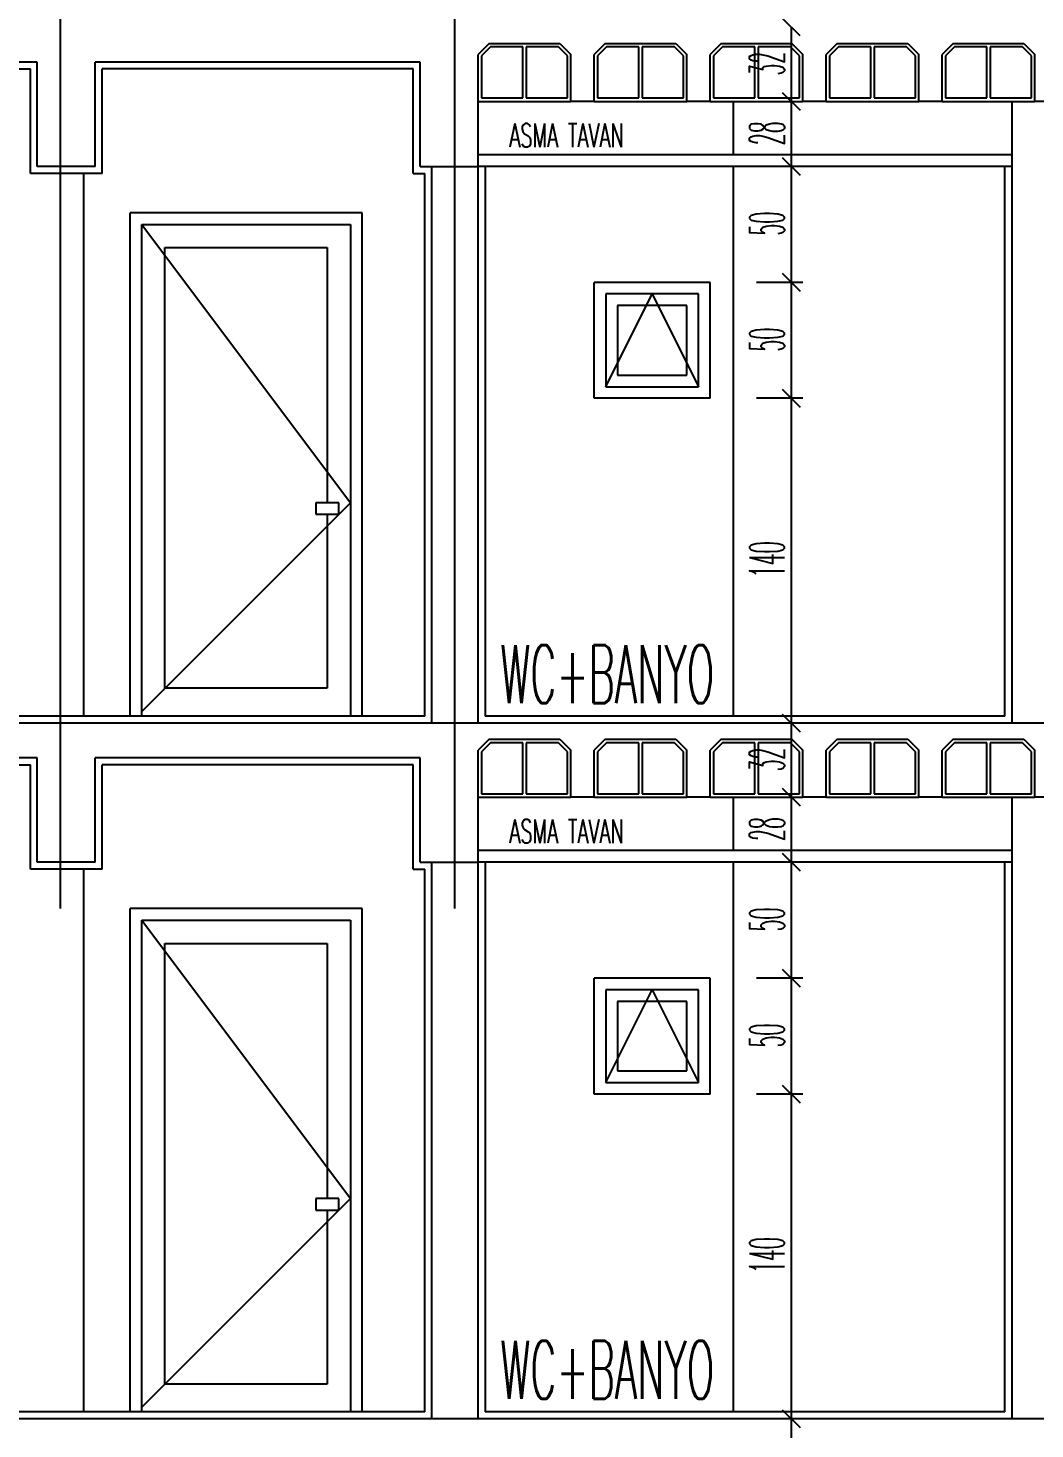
# Model space of a CAD drawing. Extents: x 78 to 306, y -397 to 18.
# Drawn here: x 278.1363 to 278.2231, y -396.5694 to -396.4486 of the extents above; entities that cross this region are included whole.
import ezdxf

# ---------------------------------------------------------------- set-up
doc = ezdxf.new("R2010")
doc.units = 0
doc.header["$LTSCALE"] = 0.5
doc.header["$MEASUREMENT"] = 0
doc.linetypes.add('DASHDOT2', pattern=[0.5, 0.25, -0.125, 0, -0.125])
doc.linetypes.add('DOT2', pattern=[0.125, 0, -0.125])
doc.layers.get('0').update_dxf_attribs({"linetype": 'CONTINUOUS'})
for name, color, linetype in [('AKS', 5, 'DASHDOT2'), ('DUVAR', 6, 'CONTINUOUS'), ('IZDUSUM', 2, 'DOT2'), ('KOLON', 4, 'CONTINUOUS'), ('MERDIVEN', 3, 'CONTINUOUS'), ('SIVA', 7, 'CONTINUOUS'), ('TARAMA', 8, 'CONTINUOUS'), ('TEFRIS', 11, 'CONTINUOUS'), ('YESIL', 73, 'CONTINUOUS')]:
    doc.layers.add(name, color=color, linetype=linetype)
doc.styles.add('OLCU', font='romans.shx', dxfattribs={"width": 0.6, "height": 0.125})
doc.styles.add('OLCUIC', font='ROMANS.SHX', dxfattribs={"width": 0.4, "height": 0.15})

msp = doc.modelspace()

# ---------------------------------------------------------------- linework, layer by layer
at = {"color": 0, "linetype": 'ByBlock'}
for p, q in [((278.2028939419303, -396.4493098737714), (278.2013939419302, -396.4478098737714)), ((278.2013939419302, -396.4542098737714), (278.2028939419303, -396.4557098737714)), ((278.2028939419303, -396.4557098737714), (278.2013939419302, -396.4542098737714)), ((278.2013939419302, -396.4598098737714), (278.2028939419303, -396.4613098737714)), ((278.2028939419303, -396.4613098737714), (278.2013939419302, -396.4598098737714)), ((278.2013939419302, -396.4698098737714), (278.2028939419303, -396.4713098737714)), ((278.2028939419303, -396.4713098737714), (278.2013939419302, -396.4698098737714)), ((278.2013939419302, -396.4798098737714), (278.2028939419303, -396.4813098737714)), ((278.2028939419303, -396.4813098737714), (278.2013939419302, -396.4798098737714)), ((278.2013939419302, -396.5078098737714), (278.2028939419303, -396.5093098737714)), ((278.2028939419303, -396.5093098737714), (278.2013939419302, -396.5078098737714)), ((278.2013939419302, -396.5142098737714), (278.2028939419303, -396.5157098737714)), ((278.2028939419303, -396.5157098737714), (278.2013939419302, -396.5142098737714)), ((278.2013939419302, -396.5198098737714), (278.2028939419303, -396.5213098737714)), ((278.2028939419303, -396.5213098737714), (278.2013939419302, -396.5198098737714)), ((278.2013939419302, -396.5298098737714), (278.2028939419303, -396.5313098737714)), ((278.2028939419303, -396.5313098737714), (278.2013939419302, -396.5298098737714)), ((278.2013939419302, -396.5398098737714), (278.2028939419303, -396.5413098737714)), ((278.2028939419303, -396.5413098737714), (278.2013939419302, -396.5398098737714)), ((278.2013939419302, -396.5678098737714), (278.2028939419303, -396.5693098737714)), ((278.2028939419303, -396.5693098737714), (278.2013939419302, -396.5678098737714))]:
    msp.add_line(p, q, dxfattribs=at)
at = {"layer": 'AKS'}
for p, q in [((278.1391439419302, -396.9495598737714), (278.1391439419302, -396.2955598737722)), ((278.1731439419302, -396.9495598737714), (278.1731439419303, -396.2955598737722))]:
    msp.add_line(p, q, dxfattribs=at)
at = {"layer": 'DUVAR'}
for p, q in [((278.221143941934, -396.4549598737714), (278.221143941934, -396.5085598737714)), ((278.1711439419341, -396.5085598737714), (278.1711439419341, -396.4605598737714)), ((278.1751439419339, -396.5085598737714), (278.1751439419339, -396.4605598737714)), ((278.221143941934, -396.5149598737714), (278.221143941934, -396.5685598737714)), ((278.1711439419341, -396.5685598737714), (278.1711439419341, -396.5205598737714)), ((278.1751439419339, -396.5685598737714), (278.1751439419339, -396.5205598737714))]:
    msp.add_line(p, q, dxfattribs=at)
at = {"layer": 'IZDUSUM', "ltscale": 0.6}
for p, q in [((278.1461439419242, -396.4655598737714), (278.1641439419264, -396.4895598737714)), ((278.1861439419338, -396.4795598737714), (278.1901439419339, -396.4715598737714)), ((278.1901439419339, -396.4715598737714), (278.1941439419339, -396.4795598737714)), ((278.1641439419264, -396.4895598737714), (278.1461439419242, -396.5075598737714)), ((278.1461439419242, -396.5255598737714), (278.1641439419264, -396.5495598737714)), ((278.1861439419338, -396.5395598737714), (278.1901439419339, -396.5315598737714)), ((278.1901439419339, -396.5315598737714), (278.1941439419339, -396.5395598737714)), ((278.1641439419264, -396.5495598737714), (278.1461439419242, -396.5675598737714))]:
    msp.add_line(p, q, dxfattribs=at)
at = {"layer": 'KOLON', "ltscale": 1.5}
for p, q in [((278.1760901569602, -396.4499598737715), (278.1751439419339, -396.4509060887978)), ((278.1760901569602, -396.4499598737715), (278.1821977269074, -396.4499598737715)), ((278.1821977269074, -396.4499598737715), (278.1831439419338, -396.4509060887978)), ((278.1860901569602, -396.4499598737714), (278.1851439419339, -396.4509060887978)), ((278.1860901569602, -396.4499598737714), (278.1921977269074, -396.4499598737714)), ((278.1921977269074, -396.4499598737714), (278.1931439419338, -396.4509060887978)), ((278.1960901569602, -396.4499598737716), (278.1951439419338, -396.4509060887979)), ((278.1960901569602, -396.4499598737716), (278.2021977269075, -396.4499598737716)), ((278.2021977269075, -396.4499598737716), (278.2031439419338, -396.4509060887979)), ((278.2060901569602, -396.4499598737717), (278.2051439419338, -396.450906088798)), ((278.2060901569602, -396.4499598737717), (278.2121977269074, -396.4499598737717)), ((278.2121977269074, -396.4499598737717), (278.2131439419339, -396.450906088798)), ((278.2160901569603, -396.4499598737714), (278.2151439419338, -396.4509060887978)), ((278.2160901569603, -396.4499598737714), (278.2221977269074, -396.4499598737714)), ((278.2221977269074, -396.4499598737714), (278.2231439419339, -396.4509060887978)), ((278.1751439419339, -396.4549598737715), (278.1751439419339, -396.4509060887978)), ((278.1831439419338, -396.4549598737715), (278.1831439419338, -396.4509060887978)), ((278.1851439419339, -396.4549598737714), (278.1851439419339, -396.4509060887978)), ((278.1931439419338, -396.4549598737714), (278.1931439419338, -396.4509060887978)), ((278.1951439419338, -396.4549598737716), (278.1951439419338, -396.4509060887979)), ((278.2031439419338, -396.4549598737716), (278.2031439419338, -396.4509060887979)), ((278.2051439419338, -396.4549598737717), (278.2051439419338, -396.450906088798)), ((278.2131439419339, -396.4549598737717), (278.2131439419339, -396.450906088798)), ((278.2151439419338, -396.4549598737714), (278.2151439419338, -396.4509060887978)), ((278.2231439419339, -396.4549598737714), (278.2231439419339, -396.4509060887978)), ((278.1851439419339, -396.4549598737715), (278.1831439419338, -396.4549598737715)), ((278.1951439419338, -396.4549598737716), (278.1931439419338, -396.4549598737716)), ((278.2051439419338, -396.4549598737718), (278.2031439419338, -396.4549598737718)), ((278.2151439419338, -396.4549598737715), (278.2131439419339, -396.4549598737715)), ((278.2251439419339, -396.4549598737715), (278.2231439419339, -396.4549598737715)), ((278.1760901569602, -396.5099598737715), (278.1751439419339, -396.5109060887978)), ((278.1760901569602, -396.5099598737715), (278.1821977269074, -396.5099598737715)), ((278.1821977269074, -396.5099598737715), (278.1831439419338, -396.5109060887978)), ((278.1860901569602, -396.5099598737714), (278.1851439419339, -396.5109060887978)), ((278.1860901569602, -396.5099598737714), (278.1921977269074, -396.5099598737714)), ((278.1921977269074, -396.5099598737714), (278.1931439419338, -396.5109060887978)), ((278.1960901569602, -396.5099598737715), (278.1951439419338, -396.5109060887979)), ((278.1960901569602, -396.5099598737715), (278.2021977269075, -396.5099598737715)), ((278.2021977269075, -396.5099598737715), (278.2031439419338, -396.5109060887979)), ((278.2060901569602, -396.5099598737717), (278.2051439419338, -396.510906088798)), ((278.2060901569602, -396.5099598737717), (278.2121977269074, -396.5099598737717)), ((278.2121977269074, -396.5099598737717), (278.2131439419339, -396.510906088798)), ((278.2160901569603, -396.5099598737714), (278.2151439419338, -396.5109060887978)), ((278.2160901569603, -396.5099598737714), (278.2221977269074, -396.5099598737714)), ((278.2221977269074, -396.5099598737714), (278.2231439419339, -396.5109060887978)), ((278.1751439419339, -396.5149598737715), (278.1751439419339, -396.5109060887978)), ((278.1831439419338, -396.5149598737715), (278.1831439419338, -396.5109060887978)), ((278.1851439419339, -396.5149598737714), (278.1851439419339, -396.5109060887978)), ((278.1931439419338, -396.5149598737714), (278.1931439419338, -396.5109060887978)), ((278.1951439419338, -396.5149598737716), (278.1951439419338, -396.5109060887979)), ((278.2031439419338, -396.5149598737716), (278.2031439419338, -396.5109060887979)), ((278.2051439419338, -396.5149598737717), (278.2051439419338, -396.510906088798)), ((278.2131439419339, -396.5149598737717), (278.2131439419339, -396.510906088798)), ((278.2151439419338, -396.5149598737714), (278.2151439419338, -396.5109060887978)), ((278.2231439419339, -396.5149598737714), (278.2231439419339, -396.5109060887978)), ((278.1851439419339, -396.5149598737715), (278.1831439419338, -396.5149598737715)), ((278.1951439419338, -396.5149598737716), (278.1931439419338, -396.5149598737716)), ((278.2051439419338, -396.5149598737717), (278.2031439419338, -396.5149598737717)), ((278.2151439419338, -396.5149598737715), (278.2131439419339, -396.5149598737715)), ((278.2251439419339, -396.5149598737715), (278.2231439419339, -396.5149598737715))]:
    msp.add_line(p, q, dxfattribs=at)
at = {"layer": 'KOLON'}
for p, q in [((278.1371439419395, -396.4515598737714), (278.1200955081806, -396.4515598737714)), ((278.1371439419395, -396.4605598737714), (278.1371439419395, -396.4515598737714)), ((278.1421439419303, -396.4605598737714), (278.1421439419303, -396.4515598737714)), ((278.1701439419431, -396.4515598737714), (278.1421439419303, -396.4515598737714)), ((278.1701439419431, -396.4605598737714), (278.1701439419431, -396.4515598737714)), ((278.1751439419339, -396.4605598737714), (278.1751439419339, -396.4549598737714)), ((278.1421439419303, -396.4605598737714), (278.1371439419395, -396.4605598737714)), ((278.1701439419431, -396.4605598737714), (278.1751439419339, -396.4605598737714)), ((278.3191439419393, -396.5085598737714), (278.1211737502912, -396.5085598737714)), ((278.1371439419395, -396.5115598737714), (278.1200955081806, -396.5115598737714)), ((278.1371439419395, -396.5205598737714), (278.1371439419395, -396.5115598737714)), ((278.1421439419303, -396.5205598737714), (278.1421439419303, -396.5115598737714)), ((278.1701439419431, -396.5115598737714), (278.1421439419303, -396.5115598737714)), ((278.1701439419431, -396.5205598737714), (278.1701439419431, -396.5115598737714)), ((278.1751439419339, -396.5205598737714), (278.1751439419339, -396.5149598737714)), ((278.1421439419303, -396.5205598737714), (278.1371439419395, -396.5205598737714)), ((278.1701439419431, -396.5205598737714), (278.1751439419339, -396.5205598737714)), ((278.3191439419393, -396.5685598737714), (278.1211737502912, -396.5685598737714))]:
    msp.add_line(p, q, dxfattribs=at)
at = {"layer": 'MERDIVEN', "ltscale": 1.4}
for p, q in [((278.221143941934, -396.4595598737714), (278.1751439419339, -396.4595598737714)), ((278.221143941934, -396.4605598737714), (278.1751439419339, -396.4605598737714)), ((278.221143941934, -396.5195598737714), (278.1751439419339, -396.5195598737714)), ((278.221143941934, -396.5205598737714), (278.1751439419339, -396.5205598737714))]:
    msp.add_line(p, q, dxfattribs=at)
at = {"layer": 'SIVA', "ltscale": 1.4}
for p, q in [((278.121050733298, -396.4521598737714), (278.1365439419333, -396.4521598737714)), ((278.1365439419333, -396.4611598737714), (278.1365439419333, -396.4521598737714)), ((278.1427439419302, -396.4611598737714), (278.1427439419302, -396.4521598737714)), ((278.1695439419431, -396.4521598737714), (278.1427439419302, -396.4521598737714)), ((278.1695439419431, -396.4611598737714), (278.1695439419431, -396.4521598737714)), ((278.1427439419302, -396.4611598737714), (278.1365439419333, -396.4611598737714)), ((278.1695439419431, -396.4611598737714), (278.1705439419342, -396.4611598737714)), ((278.1705439419342, -396.5079598737714), (278.1705439419342, -396.4611598737714)), ((278.1757439419338, -396.4605598737714), (278.1757439419338, -396.5079598737714)), ((278.220543941934, -396.5079598737714), (278.220543941934, -396.4605598737714)), ((278.1705439419342, -396.5079598737714), (278.1217737502911, -396.5079598737714)), ((278.220543941934, -396.5079598737714), (278.1757439419338, -396.5079598737714)), ((278.1199733132042, -396.5121598737714), (278.1365439419333, -396.5121598737714)), ((278.1365439419333, -396.5211598737714), (278.1365439419333, -396.5121598737714)), ((278.1427439419302, -396.5211598737714), (278.1427439419302, -396.5121598737714)), ((278.1695439419431, -396.5121598737714), (278.1427439419302, -396.5121598737714)), ((278.1695439419431, -396.5211598737714), (278.1695439419431, -396.5121598737714)), ((278.1427439419302, -396.5211598737714), (278.1365439419333, -396.5211598737714)), ((278.1695439419431, -396.5211598737714), (278.1705439419342, -396.5211598737714)), ((278.1705439419342, -396.5679598737714), (278.1705439419342, -396.5211598737714)), ((278.1757439419338, -396.5205598737714), (278.1757439419338, -396.5679598737714)), ((278.220543941934, -396.5679598737714), (278.220543941934, -396.5205598737714)), ((278.1705439419342, -396.5679598737714), (278.1217737502911, -396.5679598737714)), ((278.220543941934, -396.5679598737714), (278.1757439419338, -396.5679598737714))]:
    msp.add_line(p, q, dxfattribs=at)
at = {"layer": 'TARAMA', "ltscale": 1.5}
for p, q in [((278.176214421029, -396.4502598737715), (278.1754439419338, -396.4510303528666)), ((278.1789939419339, -396.4502598737715), (278.176214421029, -396.4502598737715)), ((278.1789939419339, -396.4546598737713), (278.1789939419339, -396.4502598737715)), ((278.1820734628387, -396.4502598737715), (278.1792939419338, -396.4502598737715)), ((278.1792939419338, -396.4502598737715), (278.1792939419338, -396.4546598737713)), ((278.1828439419339, -396.4510303528666), (278.1820734628387, -396.4502598737715)), ((278.186214421029, -396.4502598737715), (278.1854439419338, -396.4510303528666)), ((278.1889939419339, -396.4502598737715), (278.186214421029, -396.4502598737715)), ((278.1889939419339, -396.4546598737713), (278.1889939419339, -396.4502598737715)), ((278.1920734628387, -396.4502598737715), (278.1892939419338, -396.4502598737715)), ((278.1892939419338, -396.4502598737715), (278.1892939419338, -396.4546598737713)), ((278.1928439419339, -396.4510303528666), (278.1920734628387, -396.4502598737715)), ((278.196214421029, -396.4502598737716), (278.1954439419338, -396.4510303528667)), ((278.1989939419338, -396.4502598737716), (278.196214421029, -396.4502598737716)), ((278.1989939419338, -396.4546598737714), (278.1989939419338, -396.4502598737716)), ((278.2020734628388, -396.4502598737716), (278.1992939419339, -396.4502598737716)), ((278.1992939419339, -396.4502598737716), (278.1992939419339, -396.4546598737714)), ((278.2028439419338, -396.4510303528667), (278.2020734628388, -396.4502598737716)), ((278.206214421029, -396.4502598737717), (278.2054439419338, -396.4510303528668)), ((278.2089939419338, -396.4502598737717), (278.206214421029, -396.4502598737717)), ((278.2089939419338, -396.4546598737716), (278.2089939419338, -396.4502598737717)), ((278.2120734628388, -396.4502598737717), (278.2092939419339, -396.4502598737717)), ((278.2092939419339, -396.4502598737717), (278.2092939419339, -396.4546598737716)), ((278.2128439419338, -396.4510303528668), (278.2120734628388, -396.4502598737717)), ((278.216214421029, -396.4502598737715), (278.2154439419339, -396.4510303528666)), ((278.2189939419338, -396.4502598737715), (278.216214421029, -396.4502598737715)), ((278.2189939419338, -396.4546598737713), (278.2189939419338, -396.4502598737715)), ((278.2220734628388, -396.4502598737715), (278.2192939419339, -396.4502598737715)), ((278.2192939419339, -396.4502598737715), (278.2192939419339, -396.4546598737713)), ((278.2228439419339, -396.4510303528666), (278.2220734628388, -396.4502598737715)), ((278.1754439419338, -396.4510303528666), (278.1754439419338, -396.4546598737713)), ((278.1828439419339, -396.4546598737713), (278.1828439419339, -396.4510303528666)), ((278.1854439419338, -396.4510303528666), (278.1854439419338, -396.4546598737713)), ((278.1928439419339, -396.4546598737713), (278.1928439419339, -396.4510303528666)), ((278.1954439419338, -396.4510303528667), (278.1954439419338, -396.4546598737714)), ((278.2028439419338, -396.4546598737714), (278.2028439419338, -396.4510303528667)), ((278.2054439419338, -396.4510303528668), (278.2054439419338, -396.4546598737716)), ((278.2128439419338, -396.4546598737716), (278.2128439419338, -396.4510303528668)), ((278.2154439419339, -396.4510303528666), (278.2154439419339, -396.4546598737713)), ((278.2228439419339, -396.4546598737713), (278.2228439419339, -396.4510303528666)), ((278.1751439419339, -396.4549598737715), (278.1831439419338, -396.4549598737715)), ((278.1754439419338, -396.4546598737713), (278.1789939419339, -396.4546598737713)), ((278.1792939419338, -396.4546598737713), (278.1828439419339, -396.4546598737713)), ((278.1851439419339, -396.4549598737715), (278.1931439419338, -396.4549598737715)), ((278.1854439419338, -396.4546598737713), (278.1889939419339, -396.4546598737713)), ((278.1892939419338, -396.4546598737713), (278.1928439419339, -396.4546598737713)), ((278.1951439419338, -396.4549598737716), (278.2031439419338, -396.4549598737716)), ((278.1954439419338, -396.4546598737714), (278.1989939419338, -396.4546598737714)), ((278.1992939419339, -396.4546598737714), (278.2028439419338, -396.4546598737714)), ((278.2051439419338, -396.4549598737718), (278.2131439419339, -396.4549598737718)), ((278.2054439419338, -396.4546598737716), (278.2089939419338, -396.4546598737716)), ((278.2092939419339, -396.4546598737716), (278.2128439419338, -396.4546598737716)), ((278.2151439419338, -396.4549598737715), (278.2231439419339, -396.4549598737715)), ((278.2154439419339, -396.4546598737713), (278.2189939419338, -396.4546598737713)), ((278.2192939419339, -396.4546598737713), (278.2228439419339, -396.4546598737713)), ((278.176214421029, -396.5102598737715), (278.1754439419338, -396.5110303528666)), ((278.1789939419339, -396.5102598737715), (278.176214421029, -396.5102598737715)), ((278.1789939419339, -396.5146598737713), (278.1789939419339, -396.5102598737715)), ((278.1820734628387, -396.5102598737715), (278.1792939419338, -396.5102598737715)), ((278.1792939419338, -396.5102598737715), (278.1792939419338, -396.5146598737713)), ((278.1828439419339, -396.5110303528666), (278.1820734628387, -396.5102598737715)), ((278.186214421029, -396.5102598737714), (278.1854439419338, -396.5110303528665)), ((278.1889939419339, -396.5102598737714), (278.186214421029, -396.5102598737714)), ((278.1889939419339, -396.5146598737713), (278.1889939419339, -396.5102598737714)), ((278.1920734628387, -396.5102598737714), (278.1892939419338, -396.5102598737714)), ((278.1892939419338, -396.5102598737714), (278.1892939419338, -396.5146598737713)), ((278.1928439419339, -396.5110303528665), (278.1920734628387, -396.5102598737714)), ((278.196214421029, -396.5102598737716), (278.1954439419338, -396.5110303528667)), ((278.1989939419338, -396.5102598737716), (278.196214421029, -396.5102598737716)), ((278.1989939419338, -396.5146598737714), (278.1989939419338, -396.5102598737716)), ((278.2020734628388, -396.5102598737716), (278.1992939419339, -396.5102598737716)), ((278.1992939419339, -396.5102598737716), (278.1992939419339, -396.5146598737714)), ((278.2028439419338, -396.5110303528667), (278.2020734628388, -396.5102598737716)), ((278.206214421029, -396.5102598737717), (278.2054439419338, -396.5110303528668)), ((278.2089939419338, -396.5102598737717), (278.206214421029, -396.5102598737717)), ((278.2089939419338, -396.5146598737716), (278.2089939419338, -396.5102598737717)), ((278.2120734628388, -396.5102598737717), (278.2092939419339, -396.5102598737717)), ((278.2092939419339, -396.5102598737717), (278.2092939419339, -396.5146598737716)), ((278.2128439419338, -396.5110303528668), (278.2120734628388, -396.5102598737717)), ((278.216214421029, -396.5102598737714), (278.2154439419339, -396.5110303528665)), ((278.2189939419338, -396.5102598737714), (278.216214421029, -396.5102598737714)), ((278.2189939419338, -396.5146598737713), (278.2189939419338, -396.5102598737714)), ((278.2220734628388, -396.5102598737714), (278.2192939419339, -396.5102598737714)), ((278.2192939419339, -396.5102598737714), (278.2192939419339, -396.5146598737713)), ((278.2228439419339, -396.5110303528665), (278.2220734628388, -396.5102598737714)), ((278.1754439419338, -396.5110303528666), (278.1754439419338, -396.5146598737713)), ((278.1828439419339, -396.5146598737713), (278.1828439419339, -396.5110303528666)), ((278.1854439419338, -396.5110303528665), (278.1854439419338, -396.5146598737713)), ((278.1928439419339, -396.5146598737713), (278.1928439419339, -396.5110303528665)), ((278.1954439419338, -396.5110303528667), (278.1954439419338, -396.5146598737714)), ((278.2028439419338, -396.5146598737714), (278.2028439419338, -396.5110303528667)), ((278.2054439419338, -396.5110303528668), (278.2054439419338, -396.5146598737716)), ((278.2128439419338, -396.5146598737716), (278.2128439419338, -396.5110303528668)), ((278.2154439419339, -396.5110303528665), (278.2154439419339, -396.5146598737713)), ((278.2228439419339, -396.5146598737713), (278.2228439419339, -396.5110303528665)), ((278.1751439419339, -396.5149598737715), (278.1831439419338, -396.5149598737715)), ((278.1754439419338, -396.5146598737713), (278.1789939419339, -396.5146598737713)), ((278.1792939419338, -396.5146598737713), (278.1828439419339, -396.5146598737713)), ((278.1851439419339, -396.5149598737715), (278.1931439419338, -396.5149598737715)), ((278.1854439419338, -396.5146598737713), (278.1889939419339, -396.5146598737713)), ((278.1892939419338, -396.5146598737713), (278.1928439419339, -396.5146598737713)), ((278.1951439419338, -396.5149598737716), (278.2031439419338, -396.5149598737716)), ((278.1954439419338, -396.5146598737714), (278.1989939419338, -396.5146598737714)), ((278.1992939419339, -396.5146598737714), (278.2028439419338, -396.5146598737714)), ((278.2051439419338, -396.5149598737717), (278.2131439419339, -396.5149598737717)), ((278.2054439419338, -396.5146598737716), (278.2089939419338, -396.5146598737716)), ((278.2092939419339, -396.5146598737716), (278.2128439419338, -396.5146598737716)), ((278.2151439419338, -396.5149598737715), (278.2231439419339, -396.5149598737715)), ((278.2154439419339, -396.5146598737713), (278.2189939419338, -396.5146598737713)), ((278.2192939419339, -396.5146598737713), (278.2228439419339, -396.5146598737713))]:
    msp.add_line(p, q, dxfattribs=at)
at = {"layer": 'TARAMA'}
for p, q in [((278.1631439419265, -396.4895598737711), (278.1611439419265, -396.4895598737711)), ((278.1611439419265, -396.4895598737711), (278.1611439419265, -396.4905598737711)), ((278.1631439419265, -396.4905598737711), (278.1631439419265, -396.4895598737711)), ((278.1611439419265, -396.4905598737711), (278.1631439419265, -396.4905598737711)), ((278.1631439419265, -396.5495598737711), (278.1611439419265, -396.5495598737711)), ((278.1611439419265, -396.5495598737711), (278.1611439419265, -396.5505598737711)), ((278.1611439419265, -396.5505598737711), (278.1631439419265, -396.5505598737711)), ((278.1631439419265, -396.5505598737711), (278.1631439419265, -396.5495598737711))]:
    msp.add_line(p, q, dxfattribs=at)
at = {"layer": 'TEFRIS', "ltscale": 1.4}
for p, q in [((278.1971439419339, -396.4595598737714), (278.1971439419339, -396.4549598737714)), ((278.1411439419307, -396.5079598737714), (278.1411439419339, -396.4611598737714)), ((278.1971439419339, -396.5079598737714), (278.1971439419339, -396.4605598737714)), ((278.1651439419333, -396.4645598737714), (278.1451439419334, -396.4645598737714)), ((278.1451439419334, -396.5079598737714), (278.1451439419334, -396.4645598737714)), ((278.1651439419364, -396.5079598737714), (278.1651439419333, -396.4645598737714)), ((278.1461439419242, -396.4655598737714), (278.1641439419264, -396.4655598737714)), ((278.1461439419242, -396.5079598737714), (278.1461439419242, -396.4655598737714)), ((278.1641439419264, -396.4655598737714), (278.1641439419264, -396.5079598737714)), ((278.1481439419242, -396.4675598737714), (278.1621439419264, -396.4675598737714)), ((278.1481439419242, -396.5055598737714), (278.1481439419242, -396.4675598737714)), ((278.1621439419264, -396.4675598737714), (278.1621439419264, -396.4895598737711)), ((278.1951439419338, -396.4705598737714), (278.1851439419339, -396.4705598737714)), ((278.1851439419339, -396.4805598737714), (278.1851439419339, -396.4705598737714)), ((278.1951439419338, -396.4805598737714), (278.1951439419338, -396.4705598737714)), ((278.1941439419339, -396.4715598737714), (278.1861439419338, -396.4715598737714)), ((278.1861439419338, -396.4715598737714), (278.1861439419338, -396.4795598737714)), ((278.1941439419339, -396.4795598737714), (278.1941439419339, -396.4715598737714)), ((278.1931439419338, -396.4725598737714), (278.1871439419339, -396.4725598737714)), ((278.1871439419339, -396.4725598737714), (278.1871439419339, -396.4785598737714)), ((278.1931439419338, -396.4785598737714), (278.1931439419338, -396.4725598737714)), ((278.1871439419339, -396.4785598737714), (278.1931439419338, -396.4785598737714)), ((278.1951439419338, -396.4805598737714), (278.1851439419339, -396.4805598737714)), ((278.1861439419338, -396.4795598737714), (278.1941439419339, -396.4795598737714)), ((278.1621439419264, -396.4905598737711), (278.1621439419264, -396.5055598737714)), ((278.1621439419264, -396.5055598737714), (278.1481439419242, -396.5055598737714)), ((278.1971439419339, -396.5195598737714), (278.1971439419339, -396.5149598737714)), ((278.1411439419307, -396.5679598737714), (278.1411439419339, -396.5211598737714)), ((278.1411439419307, -396.5679598737714), (278.1411439419339, -396.5211598737714)), ((278.1971439419339, -396.5679598737714), (278.1971439419339, -396.5205598737714)), ((278.1651439419333, -396.5245598737714), (278.1451439419334, -396.5245598737714)), ((278.1451439419334, -396.5679598737714), (278.1451439419334, -396.5245598737714)), ((278.1651439419364, -396.5679598737714), (278.1651439419333, -396.5245598737714)), ((278.1461439419242, -396.5255598737714), (278.1641439419264, -396.5255598737714)), ((278.1461439419242, -396.5679598737714), (278.1461439419242, -396.5255598737714)), ((278.1641439419264, -396.5255598737714), (278.1641439419264, -396.5679598737714)), ((278.1481439419242, -396.5275598737714), (278.1621439419264, -396.5275598737714)), ((278.1481439419242, -396.5655598737714), (278.1481439419242, -396.5275598737714)), ((278.1621439419264, -396.5275598737714), (278.1621439419264, -396.5495598737711)), ((278.1951439419338, -396.5305598737714), (278.1851439419339, -396.5305598737714)), ((278.1851439419339, -396.5405598737714), (278.1851439419339, -396.5305598737714)), ((278.1951439419338, -396.5405598737714), (278.1951439419338, -396.5305598737714)), ((278.1941439419339, -396.5315598737714), (278.1861439419338, -396.5315598737714)), ((278.1861439419338, -396.5315598737714), (278.1861439419338, -396.5395598737714)), ((278.1941439419339, -396.5395598737714), (278.1941439419339, -396.5315598737714)), ((278.1931439419338, -396.5325598737714), (278.1871439419339, -396.5325598737714)), ((278.1871439419339, -396.5325598737714), (278.1871439419339, -396.5385598737714)), ((278.1931439419338, -396.5385598737714), (278.1931439419338, -396.5325598737714)), ((278.1871439419339, -396.5385598737714), (278.1931439419338, -396.5385598737714)), ((278.1861439419338, -396.5395598737714), (278.1941439419339, -396.5395598737714)), ((278.1951439419338, -396.5405598737714), (278.1851439419339, -396.5405598737714)), ((278.1621439419264, -396.5505598737711), (278.1621439419264, -396.5655598737714)), ((278.1621439419264, -396.5655598737714), (278.1481439419242, -396.5655598737714))]:
    msp.add_line(p, q, dxfattribs=at)
at = {"layer": 'YESIL', "ltscale": 1.4}
for p, q in [((278.2021439419303, -396.4549598737714), (278.2021439419303, -396.4485598737714)), ((278.2021439419303, -396.4605598737714), (278.2021439419303, -396.4549598737714)), ((278.2021439419303, -396.4705598737714), (278.2021439419303, -396.4605598737714)), ((278.2031439419303, -396.4705598737714), (278.1991439419302, -396.4705598737714)), ((278.2021439419303, -396.4805598737714), (278.2021439419303, -396.4705598737714)), ((278.2031439419303, -396.4805598737714), (278.1991439419302, -396.4805598737714)), ((278.2021439419303, -396.5085598737714), (278.2021439419303, -396.4805598737714)), ((278.2021439419303, -396.5149598737714), (278.2021439419303, -396.5085598737714)), ((278.2021439419303, -396.5205598737714), (278.2021439419303, -396.5149598737714)), ((278.2021439419303, -396.5305598737714), (278.2021439419303, -396.5205598737714)), ((278.2031439419303, -396.5305598737714), (278.1991439419302, -396.5305598737714)), ((278.2021439419303, -396.5405598737714), (278.2021439419303, -396.5305598737714)), ((278.2031439419303, -396.5405598737714), (278.1991439419302, -396.5405598737714)), ((278.2021439419303, -396.5685598737714), (278.2021439419303, -396.5405598737714)), ((278.2021439419303, -396.5749598737714), (278.2021439419303, -396.5685598737714))]:
    msp.add_line(p, q, dxfattribs=at)

# ---------------------------------------------------------------- texts
at = {"layer": 'YESIL', "style": 'OLCUIC', "width": 0.4}
for s, p in [('32', (278.2015439419303, -396.4527313023428)), ('28', (278.2015439419303, -396.4587313023428)), ('50', (278.2015439419303, -396.4665313023428)), ('50', (278.2015439419303, -396.4765313023428)), ('140', (278.2015439419303, -396.4959884451999)), ('32', (278.2015439419303, -396.5127313023428)), ('28', (278.2015439419303, -396.5187313023428)), ('50', (278.2015439419303, -396.5265313023428)), ('50', (278.2015439419303, -396.5365313023428)), ('140', (278.2015439419303, -396.5559884451999))]:
    msp.add_text(s, height=0.003, rotation=90, dxfattribs=at).set_placement(p)
at = {"layer": 'YESIL', "ltscale": 1.4, "style": 'OLCU', "width": 0.6}
for p in [(278.1778336899429, -396.4589078650614), (278.1778336899429, -396.5189078650614)]:
    msp.add_text('ASMA TAVAN ', height=0.00204, dxfattribs=at).set_placement(p)
at = {"layer": 'YESIL', "style": 'OLCU', "width": 0.5}
for p in [(278.177066945025, -396.5068346800721), (278.177066945025, -396.5668346800721)]:
    msp.add_text('WC+BANYO', height=0.005, dxfattribs=at).set_placement(p)

doc.saveas('drawing.dxf')
